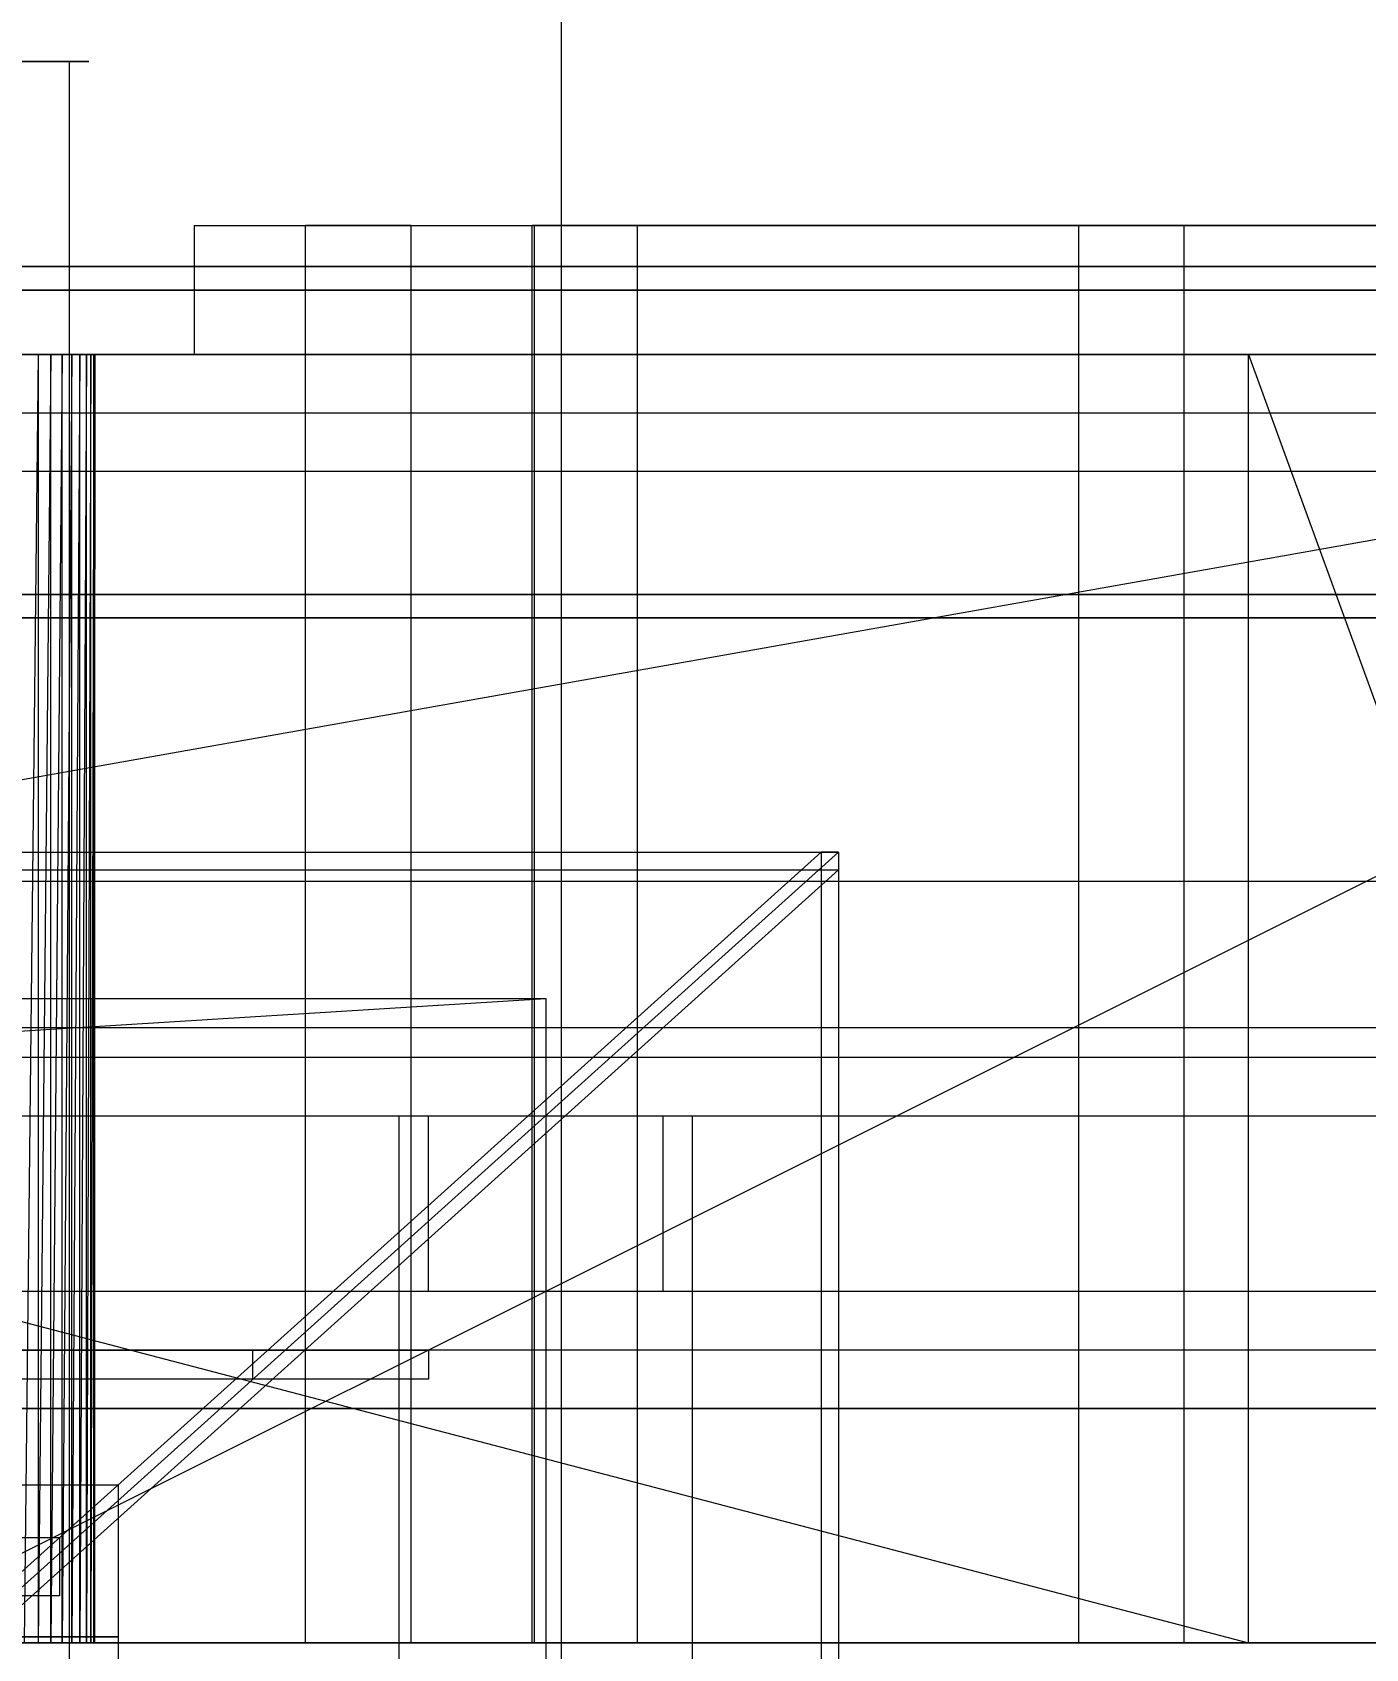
# Model space of a CAD drawing. Header units: millimetres. Extents: x -191664 to 191490, y -197311 to 10263.
# Drawn here: x 25940.5 to 26168.2, y -17791 to -17515 of the extents above; entities that cross this region are included whole.
import ezdxf

# ---------------------------------------------------------------- set-up
doc = ezdxf.new("R2010")
doc.units = ezdxf.units.MM
for name, color, linetype, lineweight in [('COTAS_USUARIO', 1, 'Continuous', 0), ('superior_briquetadora', 7, 'Continuous', 0), ('superior_C02-briq', 7, 'Continuous', 0), ('superior_C05', 7, 'Continuous', 0)]:
    doc.layers.add(name, color=color, linetype=linetype, lineweight=lineweight)
doc.dimstyles.new('PLANTA_100', dxfattribs={"dimtxt": 250, "dimasz": 150, "dimexe": 150, "dimexo": 80, "dimgap": 100, "dimtad": 1, "dimtih": 1, "dimtoh": 1, "dimdec": 1, "dimdsep": 46, "dimcen": 0.09, "dimclrd": 1, "dimclre": 1, "dimclrt": 1, "dimadec": 0, "dimazin": 0, "dimtfac": 1, "dimtdec": 4, "dimtofl": 0, "dimtmove": 0, "dimatfit": 3, "dimfxl": 1, "dimtolj": 1, "dimtzin": 0, "dimarcsym": 0})

# ---------------------------------------------------------------- blocks, each defined once
blk = doc.blocks.new('*D103')
at = {"layer": 'COTAS_USUARIO', "color": 1, "lineweight": -2, "transparency": 16777216}
for p, q in [((26928.19, -17830), (26928.19, -17680)), ((25808.19, -17980), (27078.19, -17980)), ((25808.19, -18000), (27078.19, -18000)), ((26928.19, -18150), (26928.19, -18300))]:
    blk.add_line(p, q, dxfattribs=at)
at = {"layer": 'COTAS_USUARIO', "color": 1, "transparency": 16777216}
for points in [[(26903.19, -17830), (26953.19, -17830), (26928.19, -17980)], [(26903.19, -18150), (26953.19, -18150), (26928.19, -18000)]]:
    blk.add_solid(points, dxfattribs=at)
at = {"layer": 'Defpoints', "color": 0, "transparency": 16777216}
for p in [(25728.19, -17980), (25728.19, -18000), (26928.19, -18000)]:
    blk.add_point(p, dxfattribs=at)

msp = doc.modelspace()

# ---------------------------------------------------------------- linework, layer by layer
at = {"layer": 'superior_briquetadora', "color": 9, "true_color": 0xb9c3c2}
for p, q in [((26030.8, -17250), (26030.8, -17800)), ((25937.82, -17520), (25946.84, -17520)), ((25947.19, -17520), (25938.46, -17520)), ((25946.84, -17520), (25950.18, -17520)), ((25946.84, -17520), (25946.84, -17800)), ((25950.18, -17520), (25947.19, -17520)), ((25968.19, -17548), (25969.35, -17548)), ((25968.19, -17548), (25968.19, -17570)), ((25969.35, -17548), (25972.84, -17548)), ((25972.84, -17548), (25978.58, -17548)), ((25978.58, -17548), (25986.51, -17548)), ((25986.51, -17548), (25996.51, -17548)), ((25987.19, -17790), (25987.19, -17548)), ((25988.08, -17548), (25987.19, -17548)), ((25990.58, -17548), (25988.08, -17548)), ((25994.18, -17548), (25990.58, -17548)), ((25998.19, -17548), (25994.18, -17548)), ((25996.51, -17548), (26008.42, -17548)), ((26001.8, -17548), (25998.19, -17548)), ((26004.3, -17548), (26001.8, -17548)), ((26005.19, -17548), (26004.3, -17548)), ((26005.19, -17790), (26005.19, -17548)), ((26008.42, -17548), (26022.09, -17548)), ((26022.09, -17548), (26037.3, -17548)), ((26025.85, -17790), (26025.85, -17548)), ((26026.74, -17548), (26025.85, -17548)), ((26026.19, -17548), (26026.19, -17790)), ((26027.92, -17548), (26026.19, -17548)), ((26029.24, -17548), (26026.74, -17548)), ((26033.07, -17548), (26027.92, -17548)), ((26032.85, -17548), (26029.24, -17548)), ((26036.85, -17548), (26032.85, -17548)), ((26041.46, -17548), (26033.07, -17548)), ((26040.46, -17548), (26036.85, -17548)), ((26037.3, -17548), (26053.83, -17548)), ((26042.96, -17548), (26040.46, -17548)), ((26052.81, -17548), (26041.46, -17548)), ((26043.85, -17548), (26042.96, -17548)), ((26043.85, -17790), (26043.85, -17548)), ((26066.72, -17548), (26052.81, -17548)), ((26053.83, -17548), (26071.45, -17548)), ((26082.72, -17548), (26066.72, -17548)), ((26071.45, -17548), (26089.9, -17548)), ((26100.27, -17548), (26082.72, -17548)), ((26089.9, -17548), (26108.9, -17548)), ((26118.78, -17548), (26100.27, -17548)), ((26108.9, -17548), (26128.19, -17548)), ((26137.6, -17548), (26118.78, -17548)), ((26119.19, -17790), (26119.19, -17548)), ((26120.08, -17548), (26119.19, -17548)), ((26122.58, -17548), (26120.08, -17548)), ((26126.18, -17548), (26122.58, -17548)), ((26130.19, -17548), (26126.18, -17548)), ((26128.19, -17548), (26147.47, -17548)), ((26133.8, -17548), (26130.19, -17548)), ((26136.3, -17548), (26133.8, -17548)), ((26137.19, -17548), (26136.3, -17548)), ((26137.19, -17790), (26137.19, -17548)), ((26156.1, -17548), (26137.6, -17548)), ((26147.47, -17548), (26166.48, -17548)), ((26173.65, -17548), (26156.1, -17548)), ((26166.48, -17548), (26184.92, -17548)), ((24748.19, -17570), (26708.19, -17570)), ((26348.19, -17570), (25108.19, -17790)), ((26348.19, -17570), (25108.19, -17570)), ((26348.19, -17570), (25121.52, -17570)), ((26624.19, -17570), (25121.52, -17570)), ((25308.19, -17570), (26148.19, -17570)), ((25308.19, -17570), (26148.19, -17790)), ((26148.19, -17570), (25541.42, -17570)), ((26148.19, -17570), (25544.62, -17570)), ((26348.19, -17570), (25908.19, -17570)), ((25941.52, -17570), (25908.19, -17570)), ((25943.7, -17570), (25908.19, -17570)), ((26228.19, -17570), (25908.19, -17570)), ((26348.19, -17570), (25908.19, -17790)), ((25914.95, -17570), (26148.19, -17570)), ((25918.19, -17570), (26148.19, -17570)), ((25921.42, -17570), (26148.19, -17570)), ((25924.62, -17570), (26148.19, -17570)), ((25927.77, -17570), (26148.19, -17570)), ((25930.82, -17570), (26148.19, -17570)), ((25933.74, -17570), (26148.19, -17570)), ((25936.52, -17570), (26148.19, -17570)), ((25941.52, -17570), (25939.12, -17790)), ((25941.52, -17570), (25939.12, -17570)), ((25939.12, -17570), (26148.19, -17570)), ((25943.7, -17570), (25941.52, -17790)), ((25941.52, -17570), (25941.52, -17790)), ((25943.7, -17570), (25941.52, -17570)), ((25941.52, -17570), (26148.19, -17570)), ((25945.63, -17570), (25943.7, -17790)), ((25943.7, -17790), (25943.7, -17570)), ((25945.63, -17570), (25943.7, -17570)), ((25943.7, -17570), (26148.19, -17570)), ((25943.7, -17570), (26228.19, -17570)), ((25947.29, -17570), (25945.63, -17790)), ((25945.63, -17790), (25945.63, -17570)), ((25947.29, -17570), (25945.63, -17570)), ((25945.63, -17570), (26148.19, -17570)), ((25945.63, -17570), (26228.19, -17570)), ((25948.67, -17570), (25947.29, -17790)), ((25947.29, -17790), (25947.29, -17570)), ((25948.67, -17570), (25947.29, -17570)), ((25947.29, -17570), (26148.19, -17570)), ((25947.29, -17570), (26228.19, -17570)), ((25949.77, -17570), (25948.67, -17790)), ((25948.67, -17790), (25948.67, -17570)), ((25949.77, -17570), (25948.67, -17570)), ((25948.67, -17570), (26148.19, -17570)), ((25948.67, -17570), (26228.19, -17570)), ((25950.55, -17570), (25949.77, -17790)), ((25949.77, -17790), (25949.77, -17570)), ((25950.55, -17570), (25949.77, -17570)), ((25949.77, -17570), (26148.19, -17570)), ((25949.77, -17570), (26228.19, -17570)), ((25951.03, -17570), (25950.55, -17790)), ((25950.55, -17790), (25950.55, -17570)), ((25951.03, -17570), (25950.55, -17570)), ((25950.55, -17570), (26148.19, -17570)), ((25951.19, -17570), (25951.03, -17790)), ((25951.03, -17790), (25951.03, -17570)), ((25951.19, -17570), (25951.03, -17570)), ((25951.03, -17570), (26148.19, -17570)), ((25951.19, -17790), (25951.19, -17570)), ((26148.19, -17570), (25951.19, -17570)), ((25968.19, -17570), (25969.35, -17570)), ((25969.35, -17570), (25972.84, -17570)), ((25972.84, -17570), (25978.58, -17570)), ((25978.58, -17570), (25986.51, -17570)), ((25986.51, -17570), (25996.51, -17570)), ((25996.51, -17570), (26008.42, -17570)), ((26008.42, -17570), (26022.09, -17570)), ((26022.09, -17570), (26037.3, -17570)), ((26037.3, -17570), (26053.83, -17570)), ((26053.83, -17570), (26071.45, -17570)), ((26071.45, -17570), (26089.9, -17570)), ((26089.9, -17570), (26108.9, -17570)), ((26108.9, -17570), (26128.19, -17570)), ((26128.19, -17570), (26147.47, -17570)), ((26147.47, -17570), (26166.48, -17570)), ((26148.19, -17570), (26228.19, -17570)), ((26148.19, -17790), (26148.19, -17570)), ((26148.19, -17570), (26228.19, -17790)), ((26166.48, -17570), (26184.92, -17570)), ((26708.19, -17790), (24748.19, -17790)), ((24832.19, -17790), (26334.85, -17790)), ((25108.19, -17790), (26348.19, -17790)), ((25108.19, -17790), (26334.85, -17790)), ((26148.19, -17790), (25308.19, -17790)), ((25908.19, -17790), (26348.19, -17790)), ((26228.19, -17790), (25908.19, -17790)), ((25941.52, -17790), (25908.19, -17790)), ((25908.19, -17790), (25943.7, -17790)), ((26148.19, -17790), (25914.95, -17790)), ((26148.19, -17790), (25918.19, -17790)), ((26148.19, -17790), (25921.42, -17790)), ((26148.19, -17790), (25924.62, -17790)), ((26148.19, -17790), (25927.77, -17790)), ((26148.19, -17790), (25930.82, -17790)), ((26148.19, -17790), (25933.74, -17790)), ((26148.19, -17790), (25936.52, -17790)), ((25939.12, -17790), (25941.52, -17790)), ((26148.19, -17790), (25939.12, -17790)), ((25941.52, -17790), (25943.7, -17790)), ((26148.19, -17790), (25941.52, -17790)), ((25943.7, -17790), (25945.63, -17790)), ((26228.19, -17790), (25943.7, -17790)), ((26148.19, -17790), (25943.7, -17790)), ((25945.63, -17790), (25947.29, -17790)), ((26228.19, -17790), (25945.63, -17790)), ((26148.19, -17790), (25945.63, -17790)), ((25947.29, -17790), (25948.67, -17790)), ((26228.19, -17790), (25947.29, -17790)), ((26148.19, -17790), (25947.29, -17790)), ((25948.67, -17790), (25949.77, -17790)), ((26228.19, -17790), (25948.67, -17790)), ((26148.19, -17790), (25948.67, -17790)), ((25949.77, -17790), (25950.55, -17790)), ((25949.77, -17790), (26228.19, -17790)), ((26148.19, -17790), (25949.77, -17790)), ((25950.55, -17790), (25951.03, -17790)), ((26148.19, -17790), (25950.55, -17790)), ((25951.03, -17790), (25951.19, -17790)), ((26148.19, -17790), (25951.03, -17790)), ((26148.19, -17790), (25951.19, -17790)), ((25988.08, -17790), (25987.19, -17790)), ((25990.58, -17790), (25988.08, -17790)), ((25994.18, -17790), (25990.58, -17790)), ((25998.19, -17790), (25994.18, -17790)), ((26001.8, -17790), (25998.19, -17790)), ((26004.3, -17790), (26001.8, -17790)), ((26005.19, -17790), (26004.3, -17790)), ((26026.74, -17790), (26025.85, -17790)), ((26027.92, -17790), (26026.19, -17790)), ((26029.24, -17790), (26026.74, -17790)), ((26033.07, -17790), (26027.92, -17790)), ((26032.85, -17790), (26029.24, -17790)), ((26036.85, -17790), (26032.85, -17790)), ((26041.46, -17790), (26033.07, -17790)), ((26040.46, -17790), (26036.85, -17790)), ((26042.96, -17790), (26040.46, -17790)), ((26052.81, -17790), (26041.46, -17790)), ((26043.85, -17790), (26042.96, -17790)), ((26066.72, -17790), (26052.81, -17790)), ((26082.72, -17790), (26066.72, -17790)), ((26100.27, -17790), (26082.72, -17790)), ((26118.78, -17790), (26100.27, -17790)), ((26137.6, -17790), (26118.78, -17790)), ((26120.08, -17790), (26119.19, -17790)), ((26122.58, -17790), (26120.08, -17790)), ((26126.18, -17790), (26122.58, -17790)), ((26130.19, -17790), (26126.18, -17790)), ((26133.8, -17790), (26130.19, -17790)), ((26136.3, -17790), (26133.8, -17790)), ((26137.19, -17790), (26136.3, -17790)), ((26156.1, -17790), (26137.6, -17790)), ((26228.19, -17790), (26148.19, -17790)), ((26173.65, -17790), (26156.1, -17790))]:
    msp.add_line(p, q, dxfattribs=at)
at = {"layer": 'superior_briquetadora', "color": 8, "true_color": 0x667b86}
for p, q in [((26742.28, -17555), (24692.28, -17555)), ((24693.73, -17555), (26743.73, -17555)), ((26762.64, -17555), (24712.64, -17555)), ((24714.09, -17555), (26764.09, -17555)), ((24693.73, -17559), (26743.73, -17559)), ((26762.64, -17559), (24712.64, -17559)), ((26743.73, -17611), (24693.73, -17611)), ((24712.64, -17611), (26762.64, -17611)), ((24692.28, -17615), (26742.28, -17615)), ((26743.73, -17615), (24693.73, -17615)), ((24712.64, -17615), (26762.64, -17615)), ((26764.09, -17615), (24714.09, -17615))]:
    msp.add_line(p, q, dxfattribs=at)
at = {"layer": 'superior_briquetadora', "color": 251, "true_color": 0x53616b}
for p, q in [((24628.19, -17570), (26828.19, -17570)), ((24628.19, -17580), (26828.19, -17580)), ((26828.19, -17590), (24628.19, -17590)), ((26828.19, -17660), (24628.19, -17660)), ((26828.19, -17685), (24628.19, -17685)), ((25448.19, -17740), (26008.19, -17740)), ((25978.19, -17745), (25978.19, -17740)), ((25978.19, -17740), (26008.19, -17740)), ((26008.19, -17740), (26008.19, -17745)), ((26008.19, -17745), (25448.19, -17745)), ((26008.19, -17745), (25978.19, -17745))]:
    msp.add_line(p, q, dxfattribs=at)
at = {"layer": 'superior_briquetadora', "color": 253, "true_color": 0xa8b8bb}
for p, q in [((25378.19, -17655), (26078.19, -17655)), ((25925.19, -17790), (26075.19, -17655)), ((25928.19, -17790), (26078.19, -17655)), ((26075.19, -17655), (26075.19, -18305)), ((26078.19, -17655), (26075.19, -17655)), ((26078.19, -17655), (26078.19, -18305)), ((26078.19, -17655), (26078.19, -17658)), ((25378.19, -17658), (26078.19, -17658)), ((26078.19, -17658), (25928.19, -17793))]:
    msp.add_line(p, q, dxfattribs=at)
at = {"layer": 'superior_briquetadora', "color": 8, "true_color": 0x6f7d84}
for p, q in [((25501.19, -17763), (25955.19, -17763)), ((25955.19, -17763), (25955.19, -17789)), ((25955.19, -17789), (25501.19, -17789)), ((25929.19, -17789), (25955.19, -17789)), ((25955.19, -17789), (25955.19, -18171))]:
    msp.add_line(p, q, dxfattribs=at)
at = {"layer": 'superior_briquetadora', "color": 9, "true_color": 0xaebbc0}
for p, q in [((25935.19, -17772), (25945.19, -17772)), ((25945.19, -17772), (25945.19, -17782)), ((25945.19, -17782), (25935.19, -17782))]:
    msp.add_line(p, q, dxfattribs=at)
at = {"layer": 'superior_C02-briq', "color": 253, "true_color": 0x98adb8}
for p, q in [((25428.19, -17680), (26028.19, -17680)), ((25703.19, -17700), (26028.19, -17680)), ((26028.19, -17680), (26028.19, -18280))]:
    msp.add_line(p, q, dxfattribs=at)
at = {"layer": 'superior_C05', "color": 251, "true_color": 0x596770}
for p, q in [((25203.19, -17690), (27183.19, -17690)), ((25038.19, -17700), (27328.19, -17700)), ((27328.19, -17730), (25038.19, -17730)), ((27183.19, -17740), (25203.19, -17740))]:
    msp.add_line(p, q, dxfattribs=at)
at = {"layer": 'superior_C05', "color": 251, "true_color": 0x5c6a72}
for p, q in [((26003.19, -18300), (26003.19, -17700)), ((26003.19, -17700), (26053.19, -17700)), ((26008.19, -17730), (26008.19, -17700)), ((26008.19, -17700), (26048.19, -17700)), ((26048.19, -17700), (26048.19, -17730)), ((26053.19, -17700), (26053.19, -18300)), ((26048.19, -17730), (26008.19, -17730))]:
    msp.add_line(p, q, dxfattribs=at)
at = {"layer": 'superior_C05', "color": 117, "true_color": 0x376c5b}
msp.add_line((27628.19, -17750), (25128.19, -17750), dxfattribs=at)
at = {"layer": 'superior_C05', "color": 253, "true_color": 0xabb4b8}
msp.add_line((25218.19, -17750), (27538.19, -17750), dxfattribs=at)
at = {"layer": 'superior_C05', "color": 250, "true_color": 0x30363a}
for p, q in [((26003.19, -18250), (26003.19, -17750)), ((26003.19, -17750), (26053.19, -17750)), ((26053.19, -17750), (26053.19, -18250))]:
    msp.add_line(p, q, dxfattribs=at)

# ---------------------------------------------------------------- dimensions: what is measured, and where the dimension line sits
at = {"layer": 'COTAS_USUARIO'}
dim = msp.add_aligned_dim(p1=(25728.19, -17980), p2=(25728.19, -18000), distance=1200, dimstyle='PLANTA_100', dxfattribs=at)
dim.commit()
dim.dimension.update_dxf_attribs({"geometry": '*D103', "text_midpoint": (26928.19, -17990)})

doc.saveas('drawing.dxf')
